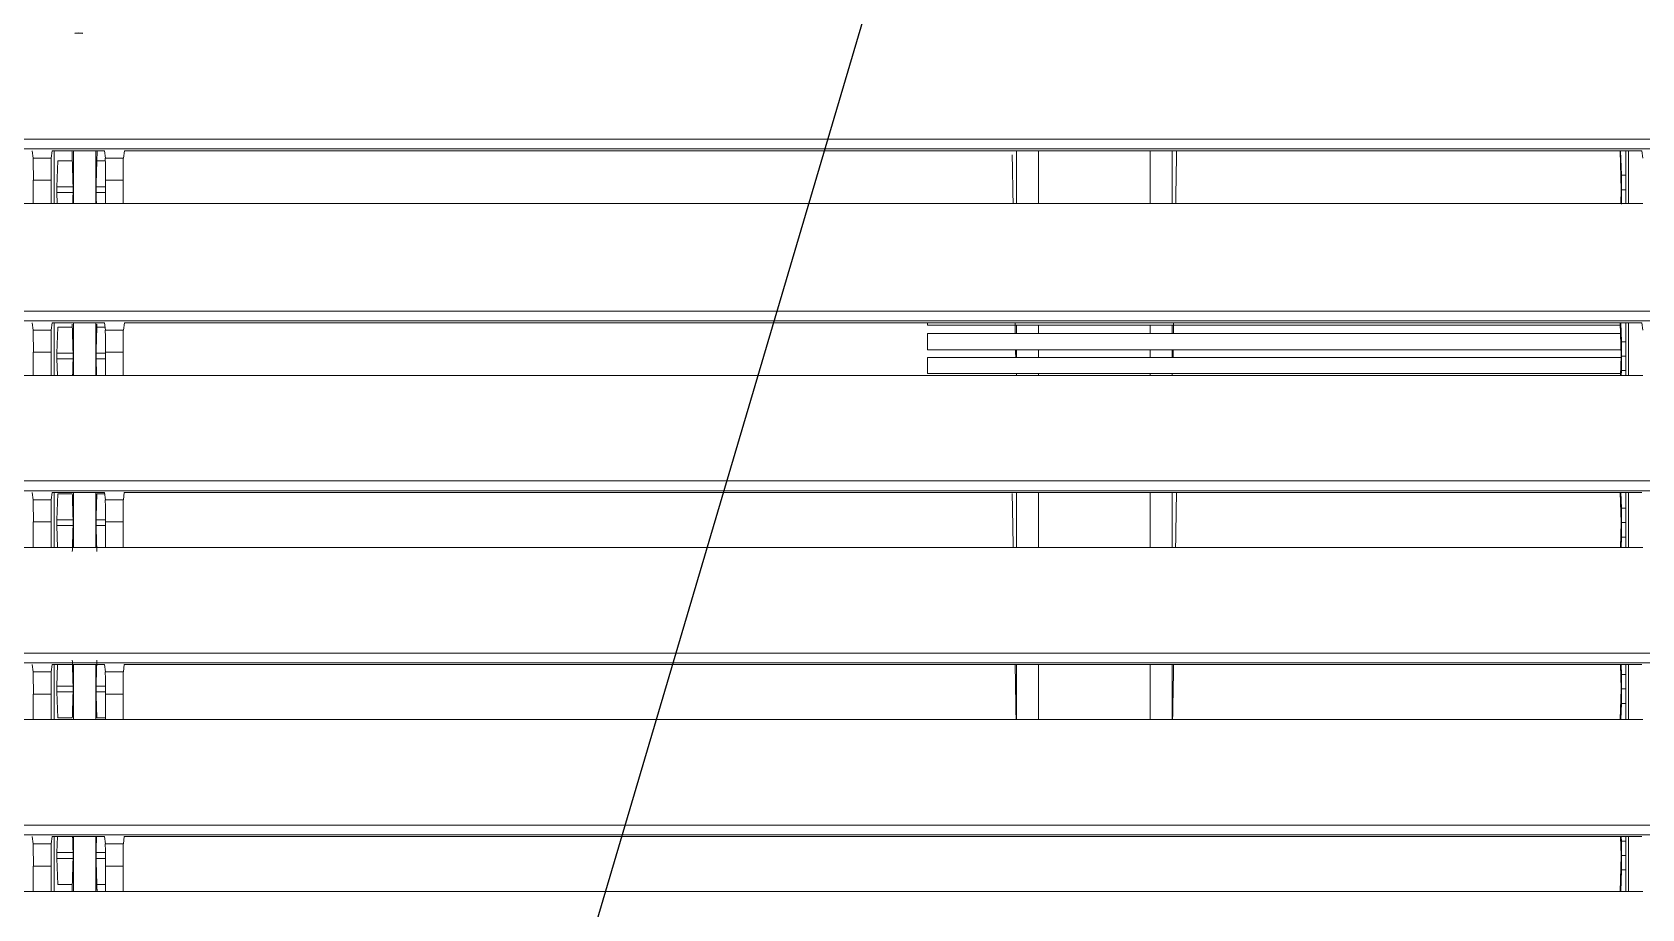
# Model space of a CAD drawing. Header units: inches. Extents: x 3778 to 56227, y -16914 to 35091.
# Drawn here: x 35494.1 to 35639.7, y -13413.2 to -13333.9 of the extents above; entities that cross this region are included whole.
import ezdxf

# ---------------------------------------------------------------- set-up
doc = ezdxf.new("R2010")
doc.units = ezdxf.units.IN
doc.header["$LTSCALE"] = 100
doc.header["$MEASUREMENT"] = 0
doc.layers.add('06-FUR', color=6, linetype='Continuous')
doc.layers.add('2-con', color=2, linetype='Continuous')
doc.layers.add('mark-B', color=2, linetype='Continuous', lineweight=20)

# ---------------------------------------------------------------- blocks, each defined once
blk = doc.blocks.new('cjscjdeh')
at = {"layer": '06-FUR', "color": 8}
blk.add_line((143281.85, 67069.88), (143528.52, 67904.88), dxfattribs=at)
blk = doc.blocks.new('무풍1way 일반')
at = {"layer": 'mark-B'}
for p, q in [((-101.3, -130.38), (36.16, -130.38)), ((-99.99, -135.34), (-99.99, -130.38)), ((-99.77, -135.34), (-99.77, -130.38)), ((-99.35, -132.33), (-99.29, -130.38)), ((-99.34, -133.63), (-99.24, -130.38)), ((36.16, -132.68), (36.16, -130.38)), ((36.16, -130.38), (37.77, -130.38)), ((37.77, -130.38), (37.77, -132.68)), ((37.77, -130.38), (42.69, -130.38)), ((37.77, -131.02), (38.55, -131.02)), ((38.65, -130.38), (38.65, -135.34)), ((40.66, -135.34), (40.66, -130.38)), ((40.77, -131.02), (42.08, -131.02)), ((42.16, -133.37), (42.08, -131.02)), ((42.42, -130.38), (42.42, -135.34)), ((42.69, -132.68), (42.69, -130.38)), ((42.69, -130.38), (44.3, -130.38)), ((44.3, -132.68), (44.3, -130.38)), ((44.3, -130.38), (196.82, -130.38)), ((-99.77, -132.33), (-99.35, -132.33)), ((-99.77, -133.63), (-99.36, -133.63)), ((-99.28, -135.34), (-99.34, -133.63)), ((36.16, -132.68), (37.77, -132.68)), ((37.77, -133.37), (38.62, -133.37)), ((38.62, -133.89), (37.77, -133.89)), ((40.7, -133.37), (42.16, -133.37)), ((42.16, -133.89), (40.7, -133.89)), ((42.11, -135.34), (42.16, -133.89)), ((42.69, -132.68), (44.3, -132.68)), ((36.07, -135.34), (-101.21, -135.34)), ((-99.77, -134.94), (-99.35, -134.94)), ((-99.34, -135.34), (-99.35, -134.94)), ((36.07, -135.34), (36.15, -134.68)), ((37.78, -134.68), (36.15, -134.68)), ((37.78, -134.68), (37.87, -135.34)), ((42.59, -135.34), (37.87, -135.34)), ((42.59, -135.34), (42.67, -134.68)), ((44.31, -134.68), (42.67, -134.68)), ((44.39, -135.34), (44.31, -134.68)), ((-365.38, -135.5), (365.38, -135.5)), ((365.38, -136.39), (-365.38, -136.39)), ((-101.3, -145.95), (36.16, -145.95)), ((-99.99, -150.9), (-99.99, -145.95)), ((-99.77, -150.9), (-99.77, -145.95)), ((-99.35, -147.39), (-99.31, -145.95)), ((-99.34, -148.7), (-99.25, -145.95)), ((-58.73, -150.9), (-58.73, -145.95)), ((-58.73, -150.9), (-58.73, -145.95)), ((-56.72, -150.9), (-56.72, -145.95)), ((-56.72, -150.9), (-56.72, -145.95)), ((-46.64, -145.95), (-46.64, -150.9)), ((-46.64, -145.95), (-46.64, -150.9)), ((-44.64, -145.95), (-44.64, -150.9)), ((-44.64, -145.95), (-44.64, -150.9)), ((36.16, -148.24), (36.16, -145.95)), ((36.16, -145.95), (37.77, -145.95)), ((37.77, -145.95), (37.77, -148.24)), ((37.77, -145.95), (42.69, -145.95)), ((37.77, -146.09), (38.55, -146.09)), ((38.65, -145.95), (38.65, -150.9)), ((40.66, -150.9), (40.66, -145.95)), ((40.77, -146.09), (42.08, -146.09)), ((42.16, -148.43), (42.08, -146.09)), ((42.42, -145.95), (42.42, -150.9)), ((42.69, -148.24), (42.69, -145.95)), ((42.69, -145.95), (44.3, -145.95)), ((44.3, -148.24), (44.3, -145.95)), ((44.3, -145.95), (196.82, -145.95)), ((-99.77, -147.39), (-99.35, -147.39)), ((36.16, -148.24), (37.77, -148.24)), ((37.77, -148.43), (38.62, -148.43)), ((40.7, -148.43), (42.16, -148.43)), ((42.69, -148.24), (44.3, -148.24)), ((-99.77, -148.7), (-99.36, -148.7)), ((-99.27, -150.9), (-99.34, -148.7)), ((38.62, -148.96), (37.77, -148.96)), ((42.16, -148.96), (40.7, -148.96)), ((42.1, -150.9), (42.16, -148.96)), ((-362.63, -151.07), (362.63, -151.07)), ((36.07, -150.9), (-101.21, -150.9)), ((-99.77, -150), (-99.35, -150)), ((-99.32, -150.9), (-99.35, -150)), ((36.07, -150.9), (36.15, -150.24)), ((37.78, -150.24), (36.15, -150.24)), ((37.78, -150.24), (37.87, -150.9)), ((42.59, -150.9), (37.87, -150.9)), ((42.59, -150.9), (42.67, -150.24)), ((44.31, -150.24), (42.67, -150.24)), ((44.39, -150.9), (44.31, -150.24)), ((362.63, -151.95), (-362.63, -151.95)), ((-101.3, -161.51), (36.16, -161.51)), ((-99.99, -166.46), (-99.99, -161.51)), ((-99.77, -166.47), (-99.77, -161.51)), ((-99.35, -162.45), (-99.32, -161.51)), ((-99.34, -163.76), (-99.27, -161.51)), ((-58.73, -166.46), (-58.73, -161.51)), ((-58.73, -166.46), (-58.73, -161.51)), ((-56.72, -166.46), (-56.72, -161.51)), ((-56.72, -166.46), (-56.72, -161.51)), ((-46.64, -161.51), (-46.64, -166.46)), ((-46.64, -161.51), (-46.64, -166.46)), ((-44.64, -161.51), (-44.64, -166.46)), ((-44.64, -161.51), (-44.64, -166.46)), ((36.16, -163.81), (36.16, -161.51)), ((36.16, -161.51), (37.77, -161.51)), ((37.77, -161.51), (37.77, -163.81)), ((37.77, -161.51), (42.69, -161.51)), ((38.65, -161.51), (38.65, -166.46)), ((40.66, -166.46), (40.66, -161.51)), ((42.16, -163.5), (42.1, -161.51)), ((42.42, -161.51), (42.42, -166.46)), ((42.69, -163.81), (42.69, -161.51)), ((42.69, -161.51), (44.3, -161.51)), ((44.3, -163.81), (44.3, -161.51)), ((44.3, -161.51), (196.82, -161.51)), ((-99.77, -162.45), (-99.35, -162.45)), ((-99.77, -163.76), (-99.36, -163.76)), ((-99.25, -166.47), (-99.34, -163.76)), ((36.16, -163.81), (37.77, -163.81)), ((37.77, -163.5), (38.62, -163.5)), ((38.62, -164.02), (37.77, -164.02)), ((40.7, -163.5), (42.16, -163.5)), ((42.16, -164.02), (40.7, -164.02)), ((42.08, -166.37), (42.16, -164.02)), ((42.69, -163.81), (44.3, -163.81)), ((-99.77, -165.06), (-99.35, -165.06)), ((-99.31, -166.47), (-99.35, -165.06)), ((36.07, -166.47), (36.15, -165.81)), ((37.78, -165.81), (36.15, -165.81)), ((37.78, -165.81), (37.87, -166.47)), ((42.59, -166.47), (42.67, -165.81)), ((44.31, -165.81), (42.67, -165.81)), ((44.39, -166.47), (44.31, -165.81)), ((-359.88, -166.63), (359.88, -166.63)), ((36.07, -166.47), (-101.21, -166.47)), ((38.55, -166.37), (37.85, -166.37)), ((42.59, -166.47), (37.87, -166.47)), ((42.08, -166.37), (40.77, -166.37)), ((359.88, -167.52), (-359.88, -167.52)), ((-101.3, -177.07), (36.16, -177.07)), ((-99.99, -181.84), (-99.99, -177.07)), ((-99.77, -181.84), (-99.77, -177.07)), ((-99.77, -177.52), (-99.35, -177.52)), ((-99.35, -177.52), (-99.34, -177.07)), ((-99.34, -178.82), (-99.28, -177.07)), ((-36.59, -177.24), (-99.29, -177.24)), ((-58.73, -177.24), (-58.73, -177.07)), ((-58.73, -177.24), (-58.73, -177.07)), ((-56.72, -177.24), (-56.72, -177.07)), ((-56.72, -177.24), (-56.72, -177.07)), ((-46.64, -177.07), (-46.64, -177.24)), ((-46.64, -177.07), (-46.64, -177.24)), ((-44.64, -177.07), (-44.64, -177.24)), ((-44.64, -177.07), (-44.64, -177.24)), ((-36.59, -178.7), (-36.59, -177.24)), ((36.16, -179.17), (36.16, -177.07)), ((36.16, -177.07), (37.77, -177.07)), ((37.77, -177.07), (37.77, -179.17)), ((37.77, -177.07), (42.69, -177.07)), ((38.65, -177.07), (38.65, -181.84)), ((40.66, -181.84), (40.66, -177.07)), ((42.16, -178.56), (42.11, -177.07)), ((42.42, -177.07), (42.42, -181.84)), ((42.69, -179.17), (42.69, -177.07)), ((42.69, -177.07), (44.3, -177.07)), ((44.3, -179.17), (44.3, -177.07)), ((44.3, -177.07), (196.82, -177.07)), ((-99.77, -178.82), (-99.36, -178.82)), ((-99.24, -181.84), (-99.34, -178.82)), ((-99.33, -178.7), (-36.59, -178.7)), ((-58.73, -179.4), (-58.73, -178.7)), ((-58.73, -179.4), (-58.73, -178.7)), ((-56.72, -179.4), (-56.72, -178.7)), ((-56.72, -179.4), (-56.72, -178.7)), ((-46.64, -178.7), (-46.64, -179.4)), ((-46.64, -178.7), (-46.64, -179.4)), ((-44.64, -178.7), (-44.64, -179.4)), ((-44.64, -178.7), (-44.64, -179.4)), ((37.77, -178.56), (38.62, -178.56)), ((38.62, -179.08), (37.77, -179.08)), ((40.7, -178.56), (42.16, -178.56)), ((42.16, -179.08), (40.7, -179.08)), ((42.08, -181.43), (42.16, -179.08)), ((-99.77, -180.12), (-99.35, -180.12)), ((-99.3, -181.84), (-99.35, -180.12)), ((-36.59, -179.4), (-99.32, -179.4)), ((-36.59, -179.4), (-36.59, -180.86)), ((36.16, -179.17), (37.77, -179.17)), ((42.69, -179.17), (44.3, -179.17)), ((-101.2, -181.84), (-101.29, -181.17)), ((36.06, -181.84), (-101.2, -181.84)), ((-99.27, -180.86), (-36.59, -180.86)), ((-36.59, -181.61), (-99.25, -181.61)), ((-58.73, -181.61), (-58.73, -180.86)), ((-58.73, -181.61), (-58.73, -180.86)), ((-56.72, -181.61), (-56.72, -180.86)), ((-56.72, -181.61), (-56.72, -180.86)), ((-46.64, -180.86), (-46.64, -181.61)), ((-46.64, -180.86), (-46.64, -181.61)), ((-44.64, -180.86), (-44.64, -181.61)), ((-44.64, -180.86), (-44.64, -181.61)), ((-36.59, -181.61), (-36.59, -181.84)), ((36.06, -181.84), (36.15, -181.17)), ((37.78, -181.17), (36.15, -181.17)), ((37.78, -181.17), (37.87, -181.84)), ((38.55, -181.43), (37.82, -181.43)), ((42.59, -181.84), (37.87, -181.84)), ((42.08, -181.43), (40.77, -181.43)), ((42.59, -181.84), (42.67, -181.17)), ((44.31, -181.17), (42.67, -181.17)), ((44.4, -181.84), (44.31, -181.17)), ((-357.16, -182.01), (357.16, -182.01)), ((357.16, -182.89), (-357.16, -182.89)), ((-101.3, -192.64), (36.16, -192.64)), ((-99.99, -197.41), (-99.99, -192.64)), ((-99.77, -197.41), (-99.77, -192.64)), ((-99.34, -193.88), (-99.3, -192.64)), ((-58.73, -197.41), (-58.73, -192.64)), ((-58.73, -197.41), (-58.73, -192.64)), ((-56.72, -197.41), (-56.72, -192.64)), ((-56.72, -197.41), (-56.72, -192.64)), ((-46.64, -192.64), (-46.64, -197.41)), ((-46.64, -192.64), (-46.64, -197.41)), ((-44.64, -192.64), (-44.64, -197.41)), ((-44.64, -192.64), (-44.64, -197.41)), ((36.16, -194.73), (36.16, -192.64)), ((36.16, -192.64), (37.77, -192.64)), ((37.77, -192.64), (37.77, -194.73)), ((37.77, -192.64), (42.69, -192.64)), ((37.77, -193.62), (38.62, -193.62)), ((38.65, -192.64), (38.65, -197.41)), ((40.66, -197.41), (40.66, -192.64)), ((40.7, -193.62), (42.16, -193.62)), ((42.16, -193.62), (42.13, -192.64)), ((42.42, -192.64), (42.42, -197.41)), ((42.69, -194.73), (42.69, -192.64)), ((42.69, -192.64), (44.3, -192.64)), ((44.3, -194.73), (44.3, -192.64)), ((44.3, -192.64), (196.82, -192.64)), ((-99.77, -193.88), (-99.36, -193.88)), ((-99.23, -197.41), (-99.34, -193.88)), ((36.16, -194.73), (37.77, -194.73)), ((38.62, -194.14), (37.77, -194.14)), ((42.16, -194.14), (40.7, -194.14)), ((42.08, -196.49), (42.16, -194.14)), ((42.69, -194.73), (44.3, -194.73)), ((-99.77, -195.19), (-99.35, -195.19)), ((-99.28, -197.41), (-99.35, -195.19)), ((38.55, -196.49), (37.78, -196.49)), ((42.08, -196.49), (40.77, -196.49)), ((-354.41, -197.57), (354.41, -197.57)), ((-101.2, -197.41), (-101.29, -196.74)), ((36.06, -197.41), (-101.2, -197.41)), ((36.06, -197.41), (36.15, -196.74)), ((37.78, -196.74), (36.15, -196.74)), ((37.78, -196.74), (37.87, -197.41)), ((42.59, -197.41), (37.87, -197.41)), ((42.59, -197.41), (42.67, -196.74)), ((44.31, -196.74), (42.67, -196.74)), ((44.4, -197.41), (44.31, -196.74)), ((354.41, -198.46), (-354.41, -198.46)), ((39.82, -208.03), (40.55, -208.03))]:
    blk.add_line(p, q, dxfattribs=at)
blk.add_arc((40.18, -206.57), 1.5, 255.8455, 284.1545, dxfattribs=at)
for centre, major_axis, ratio, start_param, end_param in [((-99.34, -133.63), (0, -1.51), 0.017455, 3.665191, 4.712389), ((-99.34, -133.63), (0, -1.51), 0.017455, 4.712389, 5.759587), ((36.15, -132.68), (0, -2.01), 0.008727, 0.069815, 1.570796), ((37.79, -132.68), (0, -2.01), 0.008727, 4.712389, 6.21337), ((42.67, -132.68), (0, -2.01), 0.008727, 0.069815, 1.570796), ((44.31, -132.68), (0, -2.01), 0.008727, 4.712389, 6.21337), ((-99.34, -148.7), (0, -1.51), 0.017455, 3.665191, 4.712389), ((36.15, -148.24), (0, -2.01), 0.008727, 0.069815, 1.570796), ((37.79, -148.24), (0, -2.01), 0.008727, 4.712389, 6.21337), ((42.67, -148.24), (0, -2.01), 0.008727, 0.069815, 1.570796), ((44.31, -148.24), (0, -2.01), 0.008727, 4.712389, 6.21337), ((-99.34, -148.7), (0, -1.51), 0.017455, 4.712389, 5.759587), ((-99.34, -163.76), (0, -1.51), 0.017455, 3.665191, 4.712389), ((-99.34, -163.76), (0, -1.51), 0.017455, 4.712389, 5.759587), ((36.15, -163.81), (0, -2.01), 0.008727, 0.069815, 1.570796), ((37.79, -163.81), (0, -2.01), 0.008727, 4.712389, 6.21337), ((42.67, -163.81), (0, -2.01), 0.008727, 0.069815, 1.570796), ((44.31, -163.81), (0, -2.01), 0.008727, 4.712389, 6.21337), ((-99.34, -178.82), (0, -1.51), 0.017455, 3.665191, 4.712389), ((-99.34, -178.82), (0, -1.51), 0.017455, 4.712389, 5.759587), ((36.15, -179.17), (0, -2.01), 0.008727, 0.069813, 1.570796), ((37.79, -179.17), (0, -2.01), 0.008727, 4.712389, 6.213372), ((42.67, -179.17), (0, -2.01), 0.008727, 0.069813, 1.570796), ((44.31, -179.17), (0, -2.01), 0.008727, 4.712389, 6.213372), ((-99.34, -193.88), (0, -1.51), 0.017455, 3.665191, 4.712389), ((-99.34, -193.88), (0, -1.51), 0.017455, 4.712389, 5.759587), ((36.15, -194.73), (0, -2.01), 0.008727, 0.069813, 1.570796), ((37.79, -194.73), (0, -2.01), 0.008727, 4.712389, 6.213372), ((42.67, -194.73), (0, -2.01), 0.008727, 0.069813, 1.570796), ((44.31, -194.73), (0, -2.01), 0.008727, 4.712389, 6.213372)]:
    blk.add_ellipse(centre, major_axis=major_axis, ratio=ratio, start_param=start_param, end_param=end_param, dxfattribs=at)
for points, degree in [([(38.53, -130.38), (38.55, -131.03)], 1), ([(38.55, -131.03), (38.62, -133.37)], 1), ([(40.7, -133.37), (40.77, -131.03)], 1), ([(40.77, -131.03), (40.79, -130.38)], 1), ([(38.62, -133.89), (38.58, -135.34)], 1), ([(38.62, -133.37), (38.62, -133.41), (38.62, -133.55), (38.62, -133.71), (38.62, -133.85), (38.62, -133.89)], 2), ([(40.7, -133.89), (40.7, -133.85), (40.69, -133.71), (40.69, -133.55), (40.7, -133.41), (40.7, -133.37)], 2), ([(40.74, -135.34), (40.7, -133.89)], 1), ([(-58.76, -145.95), (-58.85, -150.9)], 1), ([(-58.76, -145.95), (-58.85, -150.9)], 1), ([(-44.52, -150.9), (-44.6, -145.95)], 1), ([(-44.52, -150.9), (-44.6, -145.95)], 1), ([(38.55, -146.09), (38.62, -148.43)], 1), ([(40.7, -148.43), (40.77, -146.09)], 1), ([(38.62, -148.43), (38.62, -148.48), (38.62, -148.61), (38.62, -148.78), (38.62, -148.91), (38.62, -148.96)], 2), ([(40.7, -148.96), (40.7, -148.92), (40.69, -148.78), (40.69, -148.62), (40.7, -148.48), (40.7, -148.43)], 2), ([(38.62, -148.96), (38.55, -151.3)], 1), ([(40.77, -151.3), (40.7, -148.96)], 1), ([(-59.03, -161.51), (-59.11, -166.46)], 1), ([(-59.03, -161.51), (-59.11, -166.46)], 1), ([(-44.25, -166.39), (-44.34, -161.51)], 1), ([(-44.25, -166.39), (-44.34, -161.51)], 1), ([(38.55, -161.15), (38.62, -163.5)], 1), ([(40.7, -163.5), (40.77, -161.15)], 1), ([(38.62, -164.02), (38.55, -166.37)], 1), ([(38.62, -163.5), (38.62, -163.54), (38.62, -163.68), (38.62, -163.84), (38.62, -163.98), (38.62, -164.02)], 2), ([(40.7, -164.02), (40.7, -163.98), (40.69, -163.84), (40.69, -163.68), (40.7, -163.54), (40.7, -163.5)], 2), ([(40.77, -166.37), (40.7, -164.02)], 1), ([(38.57, -177.07), (38.62, -178.56)], 1), ([(40.7, -178.56), (40.74, -177.07)], 1), ([(-58.8, -178.7), (-58.81, -179.4)], 1), ([(-58.8, -178.7), (-58.81, -179.4)], 1), ([(-44.55, -179.4), (-44.57, -178.7)], 1), ([(-44.55, -179.4), (-44.57, -178.7)], 1), ([(38.62, -179.08), (38.55, -181.43)], 1), ([(38.62, -178.56), (38.62, -178.6), (38.62, -178.74), (38.62, -178.9), (38.62, -179.04), (38.62, -179.08)], 2), ([(40.7, -179.08), (40.7, -179.04), (40.69, -178.9), (40.69, -178.74), (40.7, -178.6), (40.7, -178.56)], 2), ([(40.77, -181.43), (40.7, -179.08)], 1), ([(-58.84, -180.86), (-58.85, -181.84)], 1), ([(-58.84, -180.86), (-58.85, -181.84)], 1), ([(-44.51, -181.84), (-44.53, -180.86)], 1), ([(-44.51, -181.84), (-44.53, -180.86)], 1), ([(38.55, -181.43), (38.54, -181.72)], 1), ([(40.78, -181.72), (40.77, -181.43)], 1), ([(-59.04, -192.64), (-59.12, -197.41)], 1), ([(-59.04, -192.64), (-59.12, -197.41)], 1), ([(-44.25, -197.04), (-44.33, -192.64)], 1), ([(-44.25, -197.04), (-44.33, -192.64)], 1), ([(38.59, -192.64), (38.62, -193.62)], 1), ([(38.62, -193.62), (38.62, -193.66), (38.62, -193.8), (38.62, -193.96), (38.62, -194.1), (38.62, -194.14)], 2), ([(40.7, -194.14), (40.7, -194.1), (40.69, -193.96), (40.69, -193.8), (40.7, -193.66), (40.7, -193.62)], 2), ([(40.7, -193.62), (40.73, -192.64)], 1), ([(38.62, -194.14), (38.55, -196.49)], 1), ([(40.77, -196.49), (40.7, -194.14)], 1), ([(38.55, -196.49), (38.52, -197.41)], 1), ([(40.8, -197.41), (40.77, -196.49)], 1)]:
    blk.add_open_spline(points, degree=degree, dxfattribs=at)
for points in [[(42.16, -133.89), (42.16, -133.89), (42.16, -133.89), (42.16, -133.89), (42.16, -133.88), (42.16, -133.88), (42.16, -133.87), (42.16, -133.86), (42.16, -133.86), (42.16, -133.85), (42.16, -133.85), (42.16, -133.84), (42.16, -133.84), (42.16, -133.83), (42.16, -133.82), (42.16, -133.82), (42.16, -133.81), (42.16, -133.8), (42.16, -133.8), (42.16, -133.79), (42.16, -133.78), (42.16, -133.78), (42.16, -133.77), (42.16, -133.76), (42.16, -133.76), (42.16, -133.75), (42.16, -133.74), (42.16, -133.73), (42.16, -133.73), (42.16, -133.72), (42.16, -133.71), (42.16, -133.71), (42.16, -133.7), (42.16, -133.69), (42.16, -133.68), (42.16, -133.68), (42.16, -133.67), (42.16, -133.66), (42.16, -133.65), (42.16, -133.65), (42.16, -133.64), (42.16, -133.63), (42.16, -133.62), (42.16, -133.6), (42.16, -133.59), (42.16, -133.58), (42.16, -133.56), (42.16, -133.55), (42.16, -133.53), (42.16, -133.52), (42.16, -133.5), (42.16, -133.49), (42.16, -133.48), (42.16, -133.46), (42.16, -133.45), (42.16, -133.44), (42.16, -133.42), (42.16, -133.41), (42.16, -133.4), (42.16, -133.39), (42.16, -133.38), (42.16, -133.38), (42.16, -133.37)], [(42.16, -148.96), (42.16, -148.95), (42.16, -148.95), (42.16, -148.95), (42.16, -148.94), (42.16, -148.94), (42.16, -148.93), (42.16, -148.93), (42.16, -148.92), (42.16, -148.92), (42.16, -148.91), (42.16, -148.9), (42.16, -148.9), (42.16, -148.89), (42.16, -148.89), (42.16, -148.88), (42.16, -148.87), (42.16, -148.87), (42.16, -148.86), (42.16, -148.85), (42.16, -148.85), (42.16, -148.84), (42.16, -148.83), (42.16, -148.82), (42.16, -148.82), (42.16, -148.81), (42.16, -148.8), (42.16, -148.8), (42.16, -148.79), (42.16, -148.78), (42.16, -148.77), (42.16, -148.77), (42.16, -148.76), (42.16, -148.75), (42.16, -148.75), (42.16, -148.74), (42.16, -148.73), (42.16, -148.72), (42.16, -148.72), (42.16, -148.71), (42.16, -148.7), (42.16, -148.69), (42.16, -148.68), (42.16, -148.67), (42.16, -148.65), (42.16, -148.64), (42.16, -148.62), (42.16, -148.61), (42.16, -148.59), (42.16, -148.58), (42.16, -148.57), (42.16, -148.55), (42.16, -148.54), (42.16, -148.52), (42.16, -148.51), (42.16, -148.5), (42.16, -148.49), (42.16, -148.47), (42.16, -148.46), (42.16, -148.45), (42.16, -148.44), (42.16, -148.44), (42.16, -148.43)], [(42.16, -164.02), (42.16, -164.02), (42.16, -164.01), (42.16, -164.01), (42.16, -164), (42.16, -164), (42.16, -163.99), (42.16, -163.99), (42.16, -163.98), (42.16, -163.98), (42.16, -163.97), (42.16, -163.97), (42.16, -163.96), (42.16, -163.95), (42.16, -163.95), (42.16, -163.94), (42.16, -163.93), (42.16, -163.93), (42.16, -163.92), (42.16, -163.91), (42.16, -163.91), (42.16, -163.9), (42.16, -163.89), (42.16, -163.89), (42.16, -163.88), (42.16, -163.87), (42.16, -163.87), (42.16, -163.86), (42.16, -163.85), (42.16, -163.84), (42.16, -163.84), (42.16, -163.83), (42.16, -163.82), (42.16, -163.81), (42.16, -163.81), (42.16, -163.8), (42.16, -163.79), (42.16, -163.79), (42.16, -163.78), (42.16, -163.77), (42.16, -163.76), (42.16, -163.75), (42.16, -163.74), (42.16, -163.73), (42.16, -163.71), (42.16, -163.7), (42.16, -163.68), (42.16, -163.67), (42.16, -163.66), (42.16, -163.64), (42.16, -163.63), (42.16, -163.61), (42.16, -163.6), (42.16, -163.59), (42.16, -163.57), (42.16, -163.56), (42.16, -163.55), (42.16, -163.54), (42.16, -163.53), (42.16, -163.51), (42.16, -163.51), (42.16, -163.5), (42.16, -163.5)], [(42.16, -179.08), (42.16, -179.08), (42.16, -179.08), (42.16, -179.07), (42.16, -179.07), (42.16, -179.06), (42.16, -179.06), (42.16, -179.05), (42.16, -179.05), (42.16, -179.04), (42.16, -179.03), (42.16, -179.03), (42.16, -179.02), (42.16, -179.02), (42.16, -179.01), (42.16, -179), (42.16, -179), (42.16, -178.99), (42.16, -178.98), (42.16, -178.98), (42.16, -178.97), (42.16, -178.96), (42.16, -178.96), (42.16, -178.95), (42.16, -178.94), (42.16, -178.93), (42.16, -178.93), (42.16, -178.92), (42.16, -178.91), (42.16, -178.91), (42.16, -178.9), (42.16, -178.89), (42.16, -178.88), (42.16, -178.88), (42.16, -178.87), (42.16, -178.86), (42.16, -178.85), (42.16, -178.85), (42.16, -178.84), (42.16, -178.83), (42.16, -178.83), (42.16, -178.82), (42.16, -178.8), (42.16, -178.79), (42.16, -178.78), (42.16, -178.76), (42.16, -178.75), (42.16, -178.73), (42.16, -178.72), (42.16, -178.7), (42.16, -178.69), (42.16, -178.68), (42.16, -178.66), (42.16, -178.65), (42.16, -178.64), (42.16, -178.62), (42.16, -178.61), (42.16, -178.6), (42.16, -178.59), (42.16, -178.58), (42.16, -178.57), (42.16, -178.56), (42.16, -178.56)], [(42.16, -194.14), (42.16, -194.14), (42.16, -194.14), (42.16, -194.13), (42.16, -194.13), (42.16, -194.12), (42.16, -194.12), (42.16, -194.11), (42.16, -194.11), (42.16, -194.1), (42.16, -194.1), (42.16, -194.09), (42.16, -194.08), (42.16, -194.08), (42.16, -194.07), (42.16, -194.06), (42.16, -194.06), (42.16, -194.05), (42.16, -194.05), (42.16, -194.04), (42.16, -194.03), (42.16, -194.02), (42.16, -194.02), (42.16, -194.01), (42.16, -194), (42.16, -194), (42.16, -193.99), (42.16, -193.98), (42.16, -193.97), (42.16, -193.97), (42.16, -193.96), (42.16, -193.95), (42.16, -193.95), (42.16, -193.94), (42.16, -193.93), (42.16, -193.92), (42.16, -193.92), (42.16, -193.91), (42.16, -193.9), (42.16, -193.9), (42.16, -193.89), (42.16, -193.88), (42.16, -193.87), (42.16, -193.85), (42.16, -193.84), (42.16, -193.82), (42.16, -193.81), (42.16, -193.79), (42.16, -193.78), (42.16, -193.77), (42.16, -193.75), (42.16, -193.74), (42.16, -193.72), (42.16, -193.71), (42.16, -193.7), (42.16, -193.68), (42.16, -193.67), (42.16, -193.66), (42.16, -193.65), (42.16, -193.64), (42.16, -193.63), (42.16, -193.62), (42.16, -193.62)]]:
    blk.add_open_spline(points, degree=3, knots=[0, 0, 0, 0, 0.013748, 0.027432, 0.041052, 0.054607, 0.068099, 0.081527, 0.09489, 0.10819, 0.121425, 0.134597, 0.147704, 0.160748, 0.173727, 0.186643, 0.199494, 0.212281, 0.225005, 0.237664, 0.250259, 0.262791, 0.275258, 0.287661, 0.3, 0.312275, 0.324487, 0.336634, 0.348717, 0.360736, 0.372691, 0.384582, 0.39641, 0.408173, 0.419872, 0.431507, 0.443078, 0.454585, 0.466029, 0.477408, 0.488723, 0.499974, 0.522542, 0.545365, 0.568445, 0.591781, 0.615372, 0.639221, 0.663325, 0.687685, 0.712302, 0.737175, 0.762304, 0.78769, 0.813331, 0.839229, 0.865384, 0.891794, 0.918461, 0.945384, 0.972564, 1, 1, 1, 1], dxfattribs=at)
blk = doc.blocks.new('dpdjzjs')
at = {"layer": 'mark-B', "rotation": 180}
blk.add_blockref('무풍1way 일반', (171509.31, 88288.45), dxfattribs=at)

msp = doc.modelspace()

# ---------------------------------------------------------------- block references
msp.add_blockref('cjscjdeh', (-107842.97, -80843.84))
at = {"layer": '2-con'}
msp.add_blockref('dpdjzjs', (-135970.86, -101830.44), dxfattribs=at)

doc.saveas('drawing.dxf')
